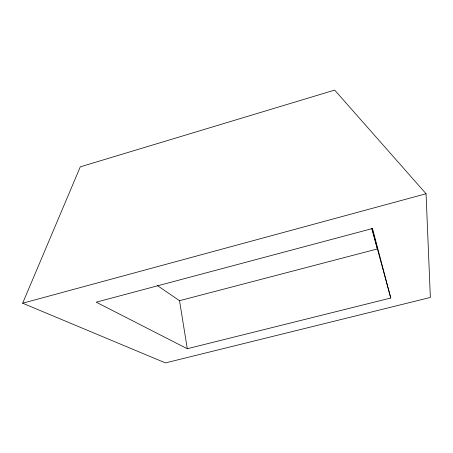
<?xml version="1.0" encoding="UTF-8"?>
<svg xmlns="http://www.w3.org/2000/svg" width="453" height="453" viewBox="0 0 453 453"><rect width="100%" height="100%" fill="white"/><g stroke="black" fill="none" stroke-linecap="round" stroke-linejoin="round"><path stroke-width="0.68" d="M22.65 303.216L80.294 166.846L334.671 90.09L426.063 193.754L430.35 297.451L165.436 362.91L22.65 303.216L426.063 193.754M157.418 285.611L179.524 300.69L377.383 248.946L371.947 228.442M187.287 348.731L390.769 298.012L372.502 228.516L96.206 302.174L187.287 348.731L179.524 300.69M371.794 228.476L390.769 298.012"/></g></svg>
